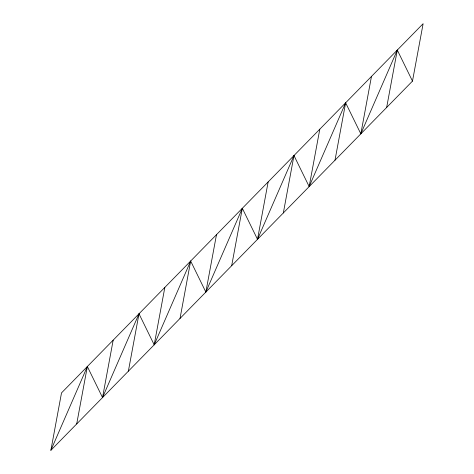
<?xml version="1.0" encoding="UTF-8"?>
<svg xmlns="http://www.w3.org/2000/svg" width="474" height="474" viewBox="0 0 474 474"><rect width="100%" height="100%" fill="white"/><g stroke="black" fill="none" stroke-linecap="round" stroke-linejoin="round"><path stroke-width="0.71" d="M50.878 450.3L61.513 392.899L423.122 23.7L412.487 81.101L50.878 450.3L87.346 366.526L102.532 397.556L139.001 313.788L154.192 344.817L190.661 261.044L205.852 292.073L242.321 208.299L257.512 239.329L293.975 155.555L309.166 186.584L345.635 102.817L360.827 133.846L397.295 50.072L412.487 81.101M76.705 423.928L87.346 366.526M102.532 397.556L113.173 340.154M128.365 371.183L139.001 313.788M154.192 344.817L164.833 287.416M180.025 318.445L190.661 261.044M205.852 292.073L216.488 234.671M231.679 265.701L242.321 208.299M257.512 239.329L268.148 181.927M283.339 212.956L293.975 155.555M309.166 186.584L319.808 129.183M335 160.212L345.635 102.817M360.827 133.846L371.468 76.444M386.654 107.474L397.295 50.072"/></g></svg>
